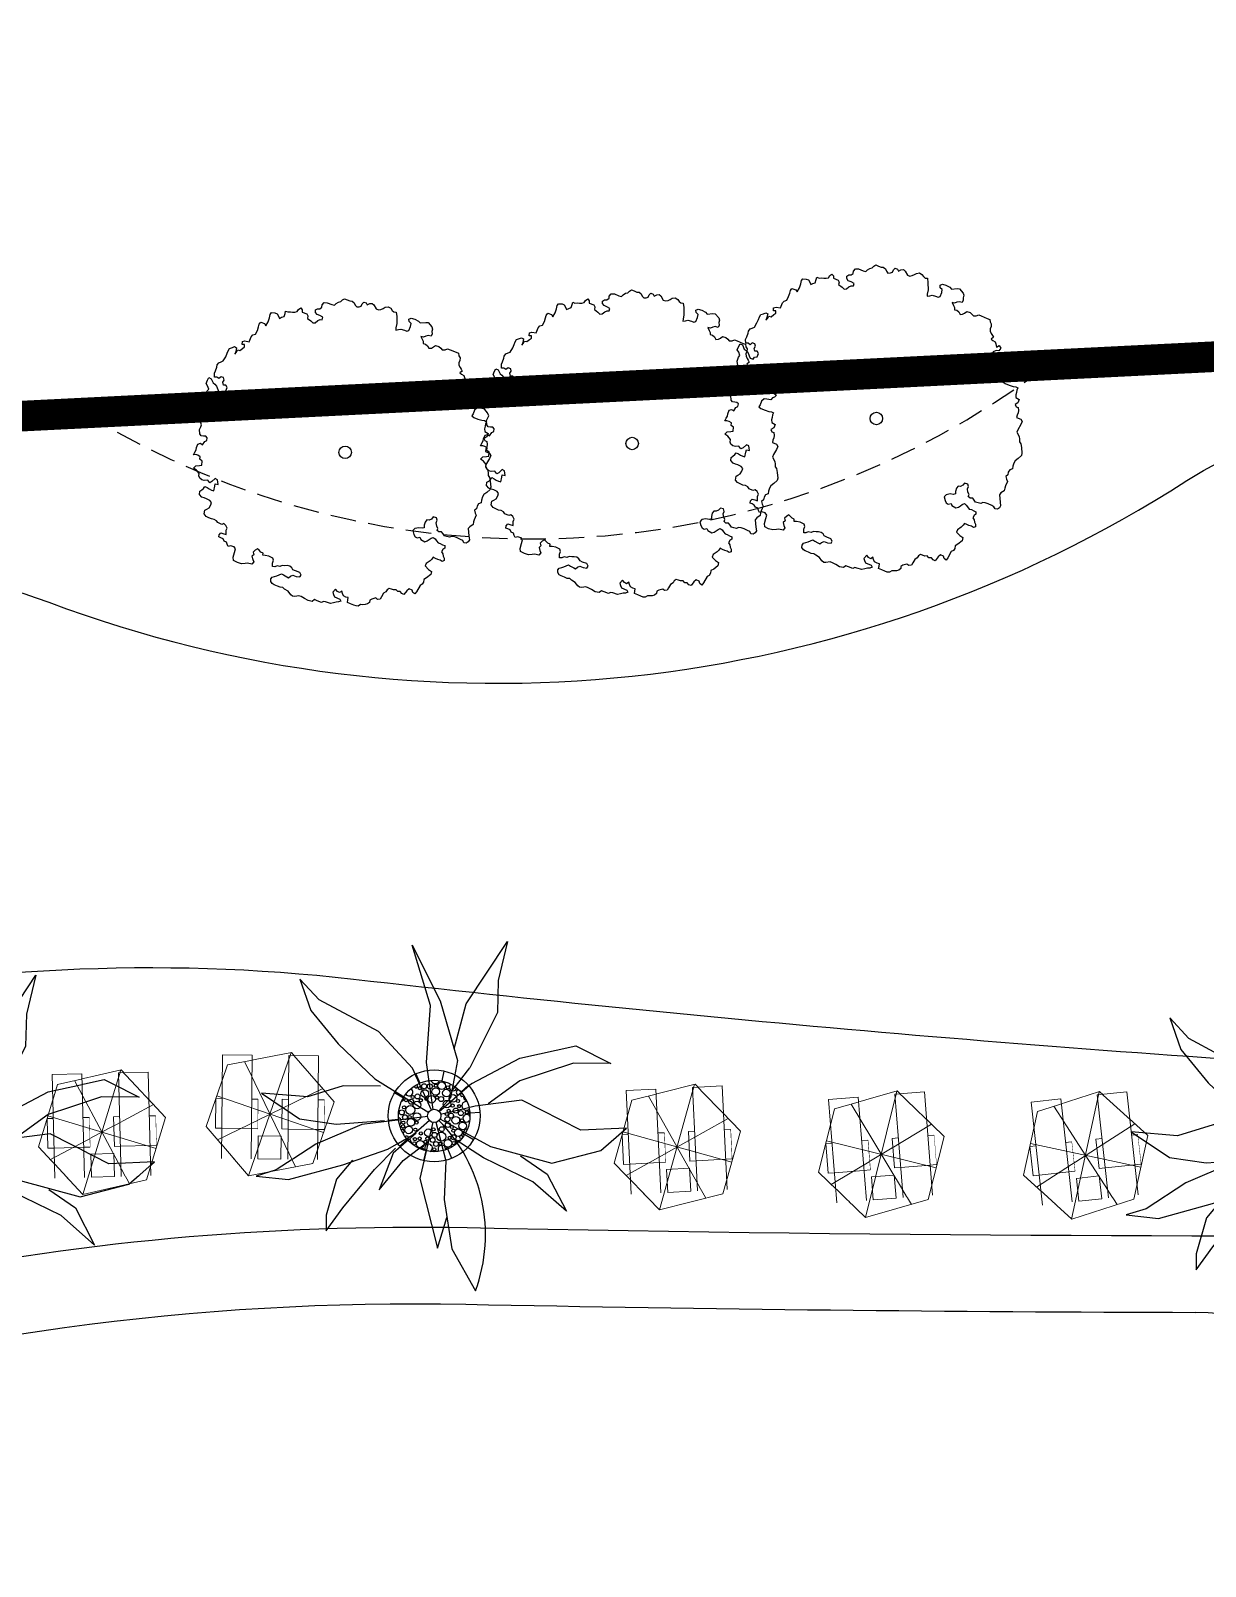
# Model space of a CAD drawing. Extents: x 309418 to 1212698, y 3438380 to 6877191.
# Drawn here: x 606362.24 to 606385.24, y 3438714.69 to 3438744.76 of the extents above; entities that cross this region are included whole.
import ezdxf

# ---------------------------------------------------------------- set-up
doc = ezdxf.new("R2010")
doc.units = 0
doc.header["$MEASUREMENT"] = 0
doc.set_wipeout_variables(frame=1)
doc.linetypes.add('DASHED', pattern=[0.75, 0.5, -0.25])
doc.linetypes.add('L- BPLSCP$0$DLINE', pattern=[0.55, 0.3, -0.25])
for name, color, linetype in [('Draft _ Lines', 20, 'Continuous'), ('DRAFT LINES', 32, 'Continuous'), ('DRAFT-LINES', 10, 'Continuous'), ('L- BPLSCP$0$LS-SITE-WALL', 240, 'Continuous'), ('LA-HARD-PAVE-HATCH-MARBLE-TYPE (PV - MT-BG-01-AN - RA- ∅ - 01)', 227, 'Continuous'), ('LA-HARD-PAVE-HATCH-WOOD-TYPE( PV - WO-DW-01-∅ - ∅-∅ - 04)', 17, 'Continuous'), ('LA-HARD-PAVE-LINE-01', 30, 'Continuous'), ('LA-PLNT-PALMS', 251, 'Continuous'), ('LA-PLNT-TREE-TRUNK', 52, 'Continuous'), ('Tree-Delonix regia', 71, 'Continuous')]:
    doc.layers.add(name, color=color, linetype=linetype)
doc.layers.add('HW-LA-SF-LOUNGE CHAIRS', color=215, linetype='Continuous', lineweight=0)
doc.layers.add('L-CON-SF-CABANA', color=215, linetype='Continuous', lineweight=0)

# ---------------------------------------------------------------- blocks, each defined once
blk = doc.blocks.new('Lounge 1')
at = {"lineweight": 13, "extrusion": (0, 0, -1)}
blk.add_line((0.411, 1.439), (0.411, 0.859), dxfattribs=at)
blk.add_wipeout([(0.29, 0.859), (0.29, 0), (-0.29, 0), (-0.29, 0.859), (-0.411, 0.859), (-0.411, 1.439), (-0.29, 1.439), (-0.29, 2.03), (0.29, 2.03), (0.29, 1.439), (0.411, 1.439), (0.411, 0.859)])
at = {"extrusion": (0, 0, -1)}
for p, q in [((-0.29, 2.03), (-0.29, 0)), ((0.29, 2.03), (0.29, 0)), ((0.29, 0), (-0.29, 0))]:
    blk.add_line(p, q, dxfattribs=at)
at = {"lineweight": 13, "extrusion": (0, 0, -1)}
for p, q in [((-0.29, 1.439), (-0.411, 1.439)), ((-0.411, 1.439), (-0.411, 0.859)), ((0.411, 1.439), (0.29, 1.439)), ((-0.29, 0.859), (-0.411, 0.859)), ((0.411, 0.859), (0.29, 0.859))]:
    blk.add_line(p, q, dxfattribs=at)
blk.add_lwpolyline([(0.29, 1.439), (-0.29, 1.439)])
blk = doc.blocks.new('umbrella')
blk.add_lwpolyline([(-0.328, 1.236), (-1.23, 0.331), (-0.897, -0.902), (0.338, -1.231), (1.239, -0.326), (0.907, 0.907)], close=True)
for points in [[(0.329, -1.229), (-0.331, 1.235)], [(1.074, 0.287), (-1.064, -0.282)]]:
    blk.add_lwpolyline(points)
at = {"layer": 'L-CON-SF-CABANA', "extrusion": (0, 0, -1)}
for p, q in [((0.575, 0.995), (-0.571, -0.989)), ((-0.987, 0.575), (0.996, -0.57))]:
    blk.add_line(p, q, dxfattribs=at)
blk = doc.blocks.new('LA-SIDE TABLE-0')
at = {"layer": 'HW-LA-SF-LOUNGE CHAIRS'}
blk.add_lwpolyline([(-0.161, 0.157), (0.161, -0.157), (-0.153, -0.479), (-0.475, -0.166)], close=True, dxfattribs=at)
blk = doc.blocks.new('*U180')
at = {"layer": 'HW-LA-SF-LOUNGE CHAIRS', "rotation": 178.6752590046653}
for p in [(-0.625, 1.17), (0.675, 1.14)]:
    blk.add_blockref('Lounge 1', p, dxfattribs=at)
at = {"rotation": 222.8855308438035}
blk.add_blockref('LA-SIDE TABLE-0', (-0.022, -0.874), dxfattribs=at)
at = {"layer": 'HW-LA-SF-LOUNGE CHAIRS', "rotation": 182.1842522824844}
blk.add_blockref('umbrella', (-0.002, 0.006), dxfattribs=at)
blk = doc.blocks.new('Delonix regia')
at = {"linetype": 'Continuous'}
blk.add_lwpolyline([(2.746, -0.535), (2.736, -0.575), (2.722, -0.616), (2.664, -0.605), (2.668, -0.648), (2.68, -0.697), (2.659, -0.734), (2.623, -0.79), (2.679, -0.804), (2.666, -0.866), (2.599, -0.87), (2.571, -0.833), (2.505, -0.801), (2.5, -0.85), (2.456, -0.861), (2.399, -0.882), (2.358, -0.933), (2.388, -0.966), (2.392, -1.03), (2.362, -1.086), (2.408, -1.09), (2.458, -1.056), (2.512, -1.06), (2.55, -1.08), (2.55, -1.08), (2.55, -1.08), (2.486, -1.111), (2.507, -1.185), (2.541, -1.221), (2.585, -1.246), (2.588, -1.292), (2.596, -1.351), (2.604, -1.444), (2.555, -1.441), (2.514, -1.423), (2.467, -1.426), (2.422, -1.361), (2.392, -1.317), (2.321, -1.31), (2.249, -1.337), (2.204, -1.346), (2.208, -1.393), (2.239, -1.477), (2.272, -1.547), (2.302, -1.59), (2.312, -1.635), (2.27, -1.65), (2.232, -1.678), (2.186, -1.702), (2.151, -1.736), (2.166, -1.812), (2.1, -1.837), (2.038, -1.819), (2.019, -1.86), (2.035, -1.902), (1.996, -1.944), (1.958, -1.972), (1.91, -1.99), (1.87, -2.012), (1.902, -2.096), (1.885, -2.143), (1.825, -2.166), (1.71, -2.188), (1.662, -2.206), (1.629, -2.3), (1.596, -2.34), (1.56, -2.374), (1.55, -2.419), (1.503, -2.477), (1.425, -2.561), (1.385, -2.583), (1.299, -2.574), (1.226, -2.56), (1.175, -2.572), (1.118, -2.601), (1.074, -2.631), (1.024, -2.608), (0.972, -2.614), (0.928, -2.644), (0.877, -2.635), (0.846, -2.681), (0.827, -2.722), (0.737, -2.756), (0.695, -2.772), (0.652, -2.802), (0.576, -2.782), (0.529, -2.786), (0.431, -2.891), (0.385, -2.949), (0.34, -2.959), (0.295, -2.948), (0.268, -2.911), (0.284, -2.864), (0.274, -2.819), (0.248, -2.747), (0.225, -2.687), (0.197, -2.649), (0.156, -2.631), (0.132, -2.585), (0.108, -2.539), (0.119, -2.494), (0.127, -2.443), (0.093, -2.407), (0.09, -2.361), (0.132, -2.345), (0.149, -2.298), (0.191, -2.248), (0.24, -2.23), (0.264, -2.186), (0.236, -2.128), (0.181, -2.128), (0.134, -2.112), (0.106, -2.074), (0.054, -2.08), (-0.004, -2.109), (-0.04, -2.142), (-0.077, -2.115), (-0.112, -2.06), (-0.176, -2.015), (-0.231, -2.015), (-0.275, -2.08), (-0.292, -2.127), (-0.282, -2.171), (-0.237, -2.202), (-0.255, -2.243), (-0.236, -2.332), (-0.193, -2.357), (-0.147, -2.367), (-0.102, -2.378), (-0.061, -2.397), (-0.058, -2.443), (-0.068, -2.488), (-0.076, -2.539), (-0.055, -2.579), (-0.043, -2.629), (-0.027, -2.672), (-0.063, -2.705), (-0.108, -2.695), (-0.158, -2.707), (-0.169, -2.752), (-0.196, -2.789), (-0.214, -2.83), (-0.25, -2.864), (-0.291, -2.845), (-0.295, -2.799), (-0.319, -2.753), (-0.334, -2.711), (-0.346, -2.661), (-0.393, -2.664), (-0.442, -2.662), (-0.532, -2.641), (-0.58, -2.659), (-0.585, -2.756), (-0.574, -2.821), (-0.63, -2.855), (-0.732, -2.839), (-0.793, -2.82), (-0.837, -2.85), (-0.881, -2.86), (-0.929, -2.844), (-1.068, -2.875), (-1.12, -2.881), (-1.124, -2.834), (-1.099, -2.791), (-1.122, -2.731), (-1.179, -2.725), (-1.272, -2.732), (-1.287, -2.69), (-1.279, -2.639), (-1.313, -2.603), (-1.31, -2.555), (-1.344, -2.519), (-1.36, -2.477), (-1.382, -2.437), (-1.427, -2.427), (-1.471, -2.436), (-1.524, -2.422), (-1.601, -2.437), (-1.651, -2.449), (-1.691, -2.416), (-1.695, -2.369), (-1.764, -2.326), (-1.764, -2.326), (-1.808, -2.312), (-1.842, -2.34), (-1.892, -2.329), (-1.931, -2.305), (-1.966, -2.273), (-1.994, -2.238), (-2.044, -2.226), (-2.072, -2.191), (-2.089, -2.145), (-2.112, -2.085), (-2.136, -2.019), (-2.092, -1.995), (-2.057, -1.967), (-2.079, -1.929), (-2.092, -1.874), (-2.071, -1.828), (-2.048, -1.789), (-2.098, -1.777), (-2.108, -1.728), (-2.099, -1.672), (-2.182, -1.673), (-2.205, -1.712), (-2.226, -1.757), (-2.187, -1.864), (-2.201, -1.907), (-2.246, -1.886), (-2.281, -1.853), (-2.323, -1.824), (-2.373, -1.789), (-2.415, -1.699), (-2.436, -1.662), (-2.479, -1.647), (-2.511, -1.561), (-2.531, -1.508), (-2.588, -1.499), (-2.628, -1.431), (-2.645, -1.346), (-2.663, -1.277), (-2.68, -1.231), (-2.745, -1.179), (-2.773, -1.144), (-2.774, -1.1), (-2.759, -1.018), (-2.776, -0.934), (-2.777, -0.889), (-2.808, -0.847), (-2.828, -0.794), (-2.852, -0.728), (-2.861, -0.685), (-2.849, -0.636), (-2.807, -0.605), (-2.765, -0.597), (-2.724, -0.627), (-2.685, -0.65), (-2.639, -0.671), (-2.594, -0.692), (-2.585, -0.734), (-2.567, -0.803), (-2.559, -0.845), (-2.512, -0.85), (-2.466, -0.871), (-2.441, -0.937), (-2.397, -0.996), (-2.354, -0.988), (-2.336, -0.936), (-2.366, -0.856), (-2.385, -0.803), (-2.371, -0.76), (-2.375, -0.709), (-2.399, -0.665), (-2.434, -0.632), (-2.465, -0.591), (-2.51, -0.57), (-2.537, -0.519), (-2.582, -0.498), (-2.611, -0.464), (-2.558, -0.421), (-2.507, -0.395), (-2.484, -0.356), (-2.507, -0.274), (-2.545, -0.212), (-2.573, -0.178), (-2.539, -0.149), (-2.556, -0.103), (-2.551, -0.056), (-2.552, -0.011), (-2.602, 0.001), (-2.656, 0.003), (-2.686, -0.038), (-2.733, -0.033), (-2.767, -0.083), (-2.788, -0.129), (-2.846, -0.136), (-2.889, -0.061), (-2.924, -0.028), (-2.98, 0.019), (-3.016, 0.096), (-3.039, 0.178), (-2.996, 0.225), (-2.908, 0.273), (-2.844, 0.304), (-2.832, 0.354), (-2.864, 0.418), (-2.903, 0.441), (-2.888, 0.484), (-2.865, 0.523), (-2.882, 0.569), (-2.882, 0.569), (-2.865, 0.616), (-2.877, 0.66), (-2.893, 0.702), (-2.854, 0.725), (-2.806, 0.726), (-2.782, 0.674), (-2.761, 0.629), (-2.698, 0.683), (-2.656, 0.699), (-2.634, 0.755), (-2.635, 0.807), (-2.674, 0.827), (-2.698, 0.905), (-2.69, 0.952), (-2.699, 1.001), (-2.729, 1.046), (-2.749, 1.1), (-2.765, 1.155), (-2.755, 1.22), (-2.691, 1.261), (-2.651, 1.246), (-2.601, 1.229), (-2.537, 1.244), (-2.493, 1.265), (-2.484, 1.312), (-2.502, 1.384), (-2.523, 1.428), (-2.54, 1.474), (-2.536, 1.545), (-2.484, 1.582), (-2.441, 1.572), (-2.396, 1.567), (-2.35, 1.571), (-2.336, 1.524), (-2.327, 1.475), (-2.313, 1.428), (-2.294, 1.387), (-2.215, 1.434), (-2.172, 1.459), (-2.143, 1.404), (-2.084, 1.479), (-2.097, 1.526), (-2.188, 1.536), (-2.232, 1.55), (-2.218, 1.616), (-2.27, 1.662), (-2.295, 1.705), (-2.297, 1.757), (-2.277, 1.799), (-2.236, 1.827), (-2.222, 1.907), (-2.236, 1.98), (-2.17, 1.978), (-2.117, 1.929), (-2.079, 1.899), (-2.018, 1.944), (-2.022, 2.003), (-1.982, 2.035), (-1.991, 2.084), (-2.011, 2.125), (-2.041, 2.157), (-1.986, 2.174), (-1.937, 2.183), (-1.898, 2.206), (-1.829, 2.232), (-1.785, 2.209), (-1.78, 2.159), (-1.701, 2.171), (-1.661, 2.155), (-1.614, 2.182), (-1.613, 2.225), (-1.642, 2.258), (-1.642, 2.258), (-1.667, 2.295), (-1.655, 2.339), (-1.596, 2.406), (-1.544, 2.42), (-1.5, 2.436), (-1.475, 2.491), (-1.461, 2.575), (-1.451, 2.624), (-1.402, 2.659), (-1.358, 2.647), (-1.315, 2.652), (-1.269, 2.652), (-1.222, 2.647), (-1.217, 2.604), (-1.229, 2.56), (-1.182, 2.555), (-1.157, 2.519), (-1.077, 2.56), (-1.077, 2.605), (-1.067, 2.654), (-1.067, 2.699), (-1.019, 2.768), (-0.941, 2.803), (-0.896, 2.803), (-0.863, 2.866), (-0.848, 2.917), (-0.779, 2.943), (-0.727, 2.956), (-0.709, 2.906), (-0.746, 2.825), (-0.741, 2.781), (-0.746, 2.734), (-0.777, 2.666), (-0.801, 2.623), (-0.774, 2.566), (-0.729, 2.566), (-0.689, 2.535), (-0.624, 2.559), (-0.609, 2.61), (-0.639, 2.644), (-0.606, 2.691), (-0.559, 2.702), (-0.529, 2.742), (-0.552, 2.79), (-0.606, 2.798), (-0.613, 2.846), (-0.642, 2.88), (-0.589, 2.934), (-0.538, 2.948), (-0.47, 2.979), (-0.434, 3.003), (-0.379, 3.007), (-0.338, 2.988), (-0.297, 2.97), (-0.202, 2.988), (-0.133, 3.014), (-0.083, 3.032), (-0.03, 3.041), (0.02, 3.014), (0.061, 2.996), (0.072, 2.949), (0.007, 2.913), (-0.043, 2.895), (0.009, 2.892), (0.054, 2.908), (0.075, 2.866), (0.141, 2.856), (0.19, 2.846), (0.224, 2.876), (0.194, 2.91), (0.237, 2.948), (0.281, 2.92), (0.326, 2.846), (0.425, 2.883), (0.475, 2.885), (0.52, 2.856), (0.596, 2.879), (0.664, 2.91), (0.711, 2.933), (0.76, 2.94), (0.792, 2.867), (0.777, 2.817), (0.865, 2.838), (0.943, 2.873), (0.999, 2.905), (1.042, 2.91), (1.084, 2.858), (1.101, 2.813), (1.084, 2.767), (1.062, 2.72), (1.108, 2.703), (1.151, 2.679), (1.209, 2.706), (1.251, 2.728), (1.268, 2.683), (1.303, 2.651), (1.327, 2.615), (1.327, 2.615), (1.357, 2.583), (1.398, 2.554), (1.447, 2.564), (1.496, 2.553), (1.491, 2.506), (1.456, 2.478), (1.491, 2.385), (1.477, 2.342), (1.433, 2.318), (1.443, 2.232), (1.44, 2.178), (1.475, 2.146), (1.538, 2.139), (1.583, 2.118), (1.611, 2.084), (1.655, 2.107), (1.637, 2.176), (1.617, 2.229), (1.629, 2.278), (1.661, 2.313), (1.704, 2.299), (1.738, 2.267), (1.788, 2.255), (1.823, 2.283), (1.883, 2.283), (1.923, 2.237), (1.957, 2.145), (1.981, 2.101), (2.028, 2.096), (2.078, 2.084), (2.119, 2.055), (2.163, 2.056), (2.206, 2.042), (2.226, 1.989), (2.246, 1.936), (2.274, 1.902), (2.278, 1.85), (2.257, 1.805), (2.252, 1.758), (2.287, 1.726), (2.325, 1.703), (2.372, 1.72), (2.416, 1.721), (2.434, 1.675), (2.419, 1.632), (2.471, 1.614), (2.506, 1.582), (2.508, 1.537), (2.479, 1.451), (2.497, 1.405), (2.538, 1.375), (2.583, 1.355), (2.626, 1.341), (2.67, 1.304), (2.683, 1.249), (2.671, 1.199), (2.673, 1.155), (2.701, 1.12), (2.643, 1.053), (2.544, 0.956), (2.469, 0.913), (2.435, 0.885), (2.476, 0.855), (2.517, 0.826), (2.548, 0.762), (2.566, 0.716), (2.604, 0.692), (2.684, 0.722), (2.732, 0.755), (2.734, 0.809), (2.766, 0.843), (2.812, 0.823), (2.843, 0.759), (2.866, 0.677), (2.861, 0.63), (2.942, 0.555), (2.97, 0.52), (2.958, 0.41), (2.935, 0.372), (2.891, 0.348), (2.859, 0.313), (2.812, 0.296), (2.786, 0.346), (2.745, 0.376), (2.7, 0.397), (2.676, 0.441), (2.651, 0.386), (2.637, 0.343), (2.602, 0.315), (2.626, 0.271), (2.63, 0.22), (2.612, 0.168), (2.646, 0.136), (2.689, 0.122), (2.739, 0.11), (2.77, 0.047), (2.771, 0.002), (2.766, -0.045), (2.803, -0.084), (2.849, -0.105), (2.869, -0.157), (2.913, -0.276), (2.93, -0.323), (2.9, -0.364), (2.886, -0.407), (2.845, -0.437), (2.799, -0.455), (2.766, -0.489)], close=True, dxfattribs=at)
blk.add_circle((0, 0), 0.122, dxfattribs=at)
blk = doc.blocks.new('GH-B-LA-HD-FURN-Tree-Pit-140-C2')
blk.add_wipeout([(-0.285, 0.639), (-0.331, 0.617), (-0.371, 0.593), (-0.464, 0.524), (-0.509, 0.48), (-0.547, 0.437), (-0.566, 0.411), (-0.593, 0.373), (-0.614, 0.337), (-0.643, 0.276), (-0.665, 0.22), (-0.683, 0.154), (-0.692, 0.107), (-0.698, 0.047), (-0.7, 0.008), (-0.7, -0.016), (-0.696, -0.075), (-0.684, -0.149), (-0.657, -0.241), (-0.632, -0.301), (-0.605, -0.352), (-0.578, -0.395), (-0.516, -0.473), (-0.43, -0.552), (-0.377, -0.59), (-0.308, -0.629), (-0.192, -0.673), (-0.137, -0.686), (-0.026, -0.7), (0.028, -0.699), (0.16, -0.681), (0.232, -0.66), (0.287, -0.638), (0.411, -0.567), (0.473, -0.516), (0.517, -0.472), (0.565, -0.413), (0.608, -0.346), (0.66, -0.234), (0.679, -0.17), (0.695, -0.08), (0.699, 0.027), (0.674, 0.189), (0.649, 0.262), (0.618, 0.329), (0.576, 0.398), (0.529, 0.458), (0.47, 0.518), (0.414, 0.565), (0.336, 0.614), (0.277, 0.643), (0.234, 0.66), (0.176, 0.677), (0.135, 0.687), (0.1, 0.693), (0.045, 0.699), (0.004, 0.7), (-0.03, 0.699), (-0.071, 0.696), (-0.096, 0.693), (-0.124, 0.689), (-0.195, 0.672)])
at = {"linetype": 'Continuous', "ltscale": 7}
blk.add_circle((0, 0), 0.7, dxfattribs=at)
for centre, radius in [((0, 0), 0.7), ((-0.106, 0.624, 0), 0.0312), ((-0.542, 0.345, 0), 0.0312), ((-0.482, 0.387, 0), 0.0312), ((-0.385, 0.277, 0), 0.0744), ((-0.38, 0.429, 0), 0.0489), ((-0.345, 0.538, 0), 0.0489), ((-0.319, 0.363, 0), 0.0312), ((-0.223, 0.255, 0), 0.0751), ((-0.203, 0.436, 0), 0.0864), ((-0.239, 0.566, 0), 0.0312), ((-0.046, 0.394, 0), 0.0751), ((-0.067, 0.526, 0), 0.0489), ((0.025, 0.561, 0), 0.0312), ((0.091, 0.494, 0), 0.0489), ((0.075, 0.397, 0), 0.0312), ((0.163, 0.33, 0), 0.0312), ((0.221, 0.245, 0), 0.0744), ((0.226, 0.418, 0), 0.0751), ((0.247, 0.56, 0), 0.0312), ((0.328, 0.519, 0), 0.0489), ((0.39, 0.277, 0), 0.0744), ((0.396, 0.429, 0), 0.0489), ((0.48, 0.346, 0), 0.0312), ((0.553, 0.255, 0), 0.0751), ((-0.592, 0.009, 0), 0.0312), ((-0.526, 0.216, 0), 0.0751), ((-0.442, 0.118, 0), 0.0312), ((-0.432, -0.011, 0), 0.0312), ((-0.319, 0.189, 0), 0.0312), ((0.336, -0.05, 0), 0.0744), ((0.314, 0.186, 0), 0.0312), ((0.342, 0.102, 0), 0.0489), ((0.498, 0.095, 0), 0.0751), ((0.498, -0.073, 0), 0.0751), ((0.602, 0.143, 0), 0.0312), ((-0.664, -0.034, 0), 0.0312), ((-0.602, -0.135, 0), 0.0744), ((-0.523, -0.055, 0), 0.0312), ((-0.505, -0.182, 0), 0.0312), ((-0.43, -0.174, 0), 0.0312), ((-0.386, -0.273, 0), 0.0489), ((-0.327, -0.118, 0), 0.0744), ((-0.285, -0.24, 0), 0.0489), ((-0.229, -0.365, 0), 0.0864), ((-0.214, -0.155, 0), 0.0312), ((-0.11, -0.277, 0), 0.0489), ((0.028, -0.318, 0), 0.0489), ((0.112, -0.242, 0), 0.0489), ((0.184, -0.17, 0), 0.0312), ((0.211, -0.253, 0), 0.0489), ((0.255, -0.157, 0), 0.0312), ((0.346, -0.263, 0), 0.0489), ((0.384, -0.154, 0), 0.0312), ((0.456, -0.261, 0), 0.0312), ((0.521, -0.179, 0), 0.0312), ((-0.508, -0.414, 0), 0.0312), ((-0.406, -0.372, 0), 0.0489), ((-0.345, -0.437, 0), 0.0312), ((-0.249, -0.546, 0), 0.0751), ((-0.175, -0.631, 0), 0.0312), ((-0.144, -0.505, 0), 0.0312), ((-0.086, -0.557, 0), 0.0489), ((0.043, -0.574, 0), 0.0751), ((0.011, -0.474, 0), 0.0312), ((0.049, -0.404, 0), 0.0312), ((0.195, -0.556, 0), 0.0744), ((0.2, -0.382, 0), 0.0751), ((0.274, -0.477, 0), 0.0312), ((0.37, -0.372, 0), 0.0489), ((0.454, -0.455, 0), 0.0312), ((0.01, -0.669, 0), 0.0312)]:
    blk.add_circle(centre, radius)
for centre, radius, start, end in [((-0.141, 0.712, 0), 0.0489, 225.1336, 337.319), ((0.053, 0.676, 0), 0.0744, 161.2962, 9.7321), ((0.228, 0.639, 0), 0.0312, 117.3619, 23.3792), ((-0.617, 0.292, 0), 0.0312, 212.387, 96.9329), ((-0.532, 0.493, 0), 0.0744, 249.8969, 24.4462), ((0.491, 0.534, 0), 0.0312, 191.312, 263.5273), ((0.572, 0.436, 0), 0.0864, 143.8673, 290.7577), ((-0.738, 0.073, 0), 0.0751, 300.57, 48.1319), ((-0.667, 0.152, 0), 0.0312, 228.2509, 106.0031), ((-0.703, 0.259, 0), 0.0489, 338.9516, 340.5973), ((0.676, 0.067, 0), 0.0751, 82.3722, 288.9673), ((-0.683, -0.259, 0), 0.0489, 330.5544, 70.9052), ((-0.558, -0.308, 0), 0.0744, 243.0468, 174.7374), ((0.547, -0.365, 0), 0.0864, 29.6959, 262.8687), ((0.661, -0.083, 0), 0.0489, 40.7628, 304.861), ((0.672, -0.262, 0), 0.0489, 95.6985, 221.7485), ((0.664, -0.168, 0), 0.0312, 47.4763, 284.0739), ((0.73, -0.03, 0), 0.0312, 164.2255, 190.993), ((-0.568, -0.456, 0), 0.0312, 13.6332, 63.9215), ((-0.411, -0.524, 0), 0.0744, 297.5976, 166.1329), ((-0.345, -0.612, 0), 0.0312, 335.7961, 145.3358), ((0.364, -0.524, 0), 0.0744, 340.2974, 269.335), ((0.527, -0.546, 0), 0.0751, 97.2335, 170.6742), ((-0.126, -0.734, 0), 0.0751, 29.1719, 131.3472), ((0.145, -0.71, 0), 0.0751, 33.568, 169.5874)]:
    blk.add_arc(centre, radius, start, end)
blk = doc.blocks.new('P200')
blk.add_lwpolyline([(0, -0.1), (0, 0.1)])
blk = doc.blocks.new('COARSE GRAVEL')
blk.add_wipeout([(0.677, 0.593), (0.693, 0.574), (0.693, 0.574), (0.73, 0.527), (0.758, 0.485), (0.793, 0.425), (0.81, 0.393), (0.831, 0.346), (0.85, 0.297), (0.867, 0.242), (0.883, 0.174), (0.894, 0.105), (0.899, 0.041), (0.9, -0.016), (0.898, -0.066), (0.892, -0.123), (0.88, -0.186), (0.867, -0.24), (0.848, -0.301), (0.82, -0.372), (0.79, -0.431), (0.757, -0.487), (0.72, -0.54), (0.681, -0.589), (0.641, -0.632), (0.605, -0.666), (0.579, -0.689), (0.53, -0.728), (0.477, -0.763), (0.444, -0.783), (0.404, -0.804), (0.374, -0.819), (0.305, -0.847), (0.25, -0.865), (0.153, -0.887), (0.088, -0.896), (0.02, -0.9), (-0.062, -0.898), (-0.179, -0.882), (-0.241, -0.867), (-0.295, -0.85), (-0.358, -0.826), (-0.43, -0.791), (-0.464, -0.771), (-0.526, -0.731), (-0.571, -0.696), (-0.616, -0.656), (-0.68, -0.59), (-0.714, -0.548), (-0.748, -0.5), (-0.791, -0.43), (-0.832, -0.343), (-0.866, -0.245), (-0.889, -0.14), (-0.899, -0.041), (-0.897, 0.077), (-0.881, 0.186), (-0.856, 0.277), (-0.839, 0.326), (-0.811, 0.39), (-0.778, 0.452), (-0.742, 0.509), (-0.702, 0.563), (-0.651, 0.621), (-0.592, 0.678), (-0.491, 0.754), (-0.4, 0.806), (-0.329, 0.838), (-0.192, 0.879), (-0.105, 0.894), (0.013, 0.9), (0.085, 0.896), (0.203, 0.877), (0.251, 0.864), (0.353, 0.828), (0.407, 0.803), (0.424, 0.794), (0.47, 0.768), (0.49, 0.755), (0.524, 0.732), (0.558, 0.706), (0.616, 0.656), (0.651, 0.622)])
at = {"rotation": 45.00000000604048}
blk.add_blockref('GH-B-LA-HD-FURN-Tree-Pit-140-C2', (0, 0), dxfattribs=at)
at = {"layer": 'LA-HARD-PAVE-HATCH-WOOD-TYPE( PV - WO-DW-01-∅ - ∅-∅ - 04)'}
blk.add_circle((0, 0), 0.9, dxfattribs=at)
at = {"layer": 'LA-HARD-PAVE-LINE-01'}
blk.add_circle((0, 0), 0.7, dxfattribs=at)
at = {"layer": 'LA-HARD-PAVE-HATCH-WOOD-TYPE( PV - WO-DW-01-∅ - ∅-∅ - 04)'}
for p, rotation in [((-0.24, 0.763), 197.4295865630063), ((0.252, 0.759), 161.6197243753375), ((-0.641, 0.479), 233.239448750675), ((0.649, 0.468), 125.8098621876688), ((-0.8, 0.013), 269.0493109383438), ((0.8, -0.027), 88.09862187668766), ((-0.656, -0.457), 304.8591731260126), ((0.633, -0.489), 52.28875968901892), ((-0.265, -0.755), 340.6690353136814), ((0.227, -0.767), 16.47889750135008)]:
    blk.add_blockref('P200', p, dxfattribs=dict(at, rotation=rotation))
blk = doc.blocks.new('GH-B-LA-PL-PALM')
for p, q in [((-1.517, 2.964), (-2.174, 3.082)), ((-2.174, 3.082), (-1.583, 2.408)), ((-0.725, 2.373), (-1.517, 2.964)), ((-1.583, 2.408), (-1.319, 1.141)), ((-0.226, 1.232), (-0.725, 2.373)), ((-2.808, 1.298), (-2.97, 2.047)), ((-2.97, 2.047), (-2.513, 1.474)), ((-1.933, 0.598), (-2.808, 1.298)), ((-2.513, 1.474), (-1.587, 0.875)), ((-0.022, 0.123), (-0.226, 1.232)), ((-1.319, 1.141), (-0.653, 0.504)), ((-1.587, 0.875), (-0.851, 0.675)), ((-0.955, 0.175), (-1.933, 0.598)), ((-0.653, 0.504), (-0.099, 0.076)), ((-0.955, 0.175), (-0.123, 0.023)), ((-0.585, -0.034), (-1.172, -0.045)), ((0.206, -1.184), (0.662, -1.757)), ((0.662, -1.757), (1.267, -2.163)), ((1.267, -2.163), (1.777, -2.915))]:
    blk.add_line(p, q)
for points in [[(-0.451, 1.808), (-0.499, 2.44), (-0.17, 3.188), (-0.209, 2.316), (0.031, 1.265), (0.106, 0.609)], [(0.075, 0.1), (0.543, 0.728), (1.155, 1.179), (1.809, 1.901), (2.162, 2.778)], [(0.112, 0.054), (1.131, 0.546), (1.977, 1.672), (1.392, 1.44)], [(-0.085, -0.091), (-0.721, -0.772), (-1.64, -1.411), (-2.332, -2.431), (-1.827, -1.319), (-1.132, -0.325), (-0.476, 0.023), (-0.125, 0.006)], [(0.484, -0.064), (1.072, -0.167), (1.803, 0.069), (1.06, 0.076), (0.462, 0.223)], [(-1.27, -0.522), (-2.104, -0.891), (-3.563, -1.025), (-2.852, -0.688), (-2.355, -0.309), (-1.172, -0.045)], [(-0.056, -0.112), (-0.459, -0.92), (-0.598, -1.887), (-0.356, -3.184), (-0.437, -3.729), (-0.092, -3.173), (0.082, -2.348), (0.165, -1.363), (0.015, -0.124)], [(0.089, -0.087), (1.018, -0.999), (1.885, -1.46), (2.766, -1.745), (3.106, -1.976), (2.762, -1.439), (1.868, -0.796), (1.076, -0.298), (0.553, -0.094), (0.123, -0.021)], [(1.682, -0.703), (2.163, -0.713), (2.841, -0.428), (3.079, -0.234), (2.524, -0.261), (1.55, -0.256), (0.968, -0.194)], [(1.777, -2.915), (1.7, -2.02), (1.329, -1.394), (0.682, -0.702)]]:
    blk.add_lwpolyline(points)
blk.add_arc((3.175, -0.24), 3.184, 108.5551, 173.4273)
at = {"layer": 'LA-PLNT-TREE-TRUNK'}
blk.add_circle((0, 0), 0.131, dxfattribs=at)

msp = doc.modelspace()

# ---------------------------------------------------------------- linework, layer by layer
at = {"layer": 'Draft _ Lines', "color": 114, "linetype": 'DASHED', "true_color": 0x139b48}
msp.add_lwpolyline([(606363.2879, 3438737.27369, 0.30885397), (606382.17038, 3438738.21465, -2.48968887)], format="xyb", dxfattribs=at)
at = {"layer": 'DRAFT LINES', "color": 4}
msp.add_lwpolyline([(606354.64285, 3438733.16339, -0.20764654), (606362.59502, 3438733.56966, 0.23668541), (606384.88127, 3438735.94963, -0.40633975), (606395.30322, 3438733.82925, -0.62231191), (606389.9353, 3438724.34796, -0.01397112), (606368.5618, 3438726.18282, 0.16437849), (606346.65718, 3438721.46211, -0.1633719), (606324.88894, 3438716.72612, -0.88972394), (606324.78028, 3438732.42255, -0.11535616), (606331.4221, 3438731.71455, 0.20177629)], format="xyb", close=True, dxfattribs=at)
at = {"layer": 'DRAFT-LINES'}
for points in [[(606318.22455, 3438711.01349, 0.12168016), (606348.2439, 3438716.65972, -0.11255065), (606370.79134, 3438721.32255, 0.01599771), (606421.23404, 3438721.91583, -0.19214257), (606439.77825, 3438715.44138, 0.28412525), (606452.36455, 3438713.38563)], [(606351.65695, 3438689.45237), (606351.65695, 3438712.90126, -0.33074226), (606355.2122, 3438717.68798, -0.07850092), (606370.761, 3438719.82286, 0.00452019), (606385.04427, 3438719.663, 0.00452019)]]:
    msp.add_lwpolyline(points, format="xyb", dxfattribs=at)
msp.add_arc((606385.03351, 3438714.66301), 5, 0.345186, 89.876746, dxfattribs=at)
at = {"layer": 'L- BPLSCP$0$LS-SITE-WALL', "color": 1, "linetype": 'L- BPLSCP$0$DLINE', "ltscale": 2, "true_color": 0xff0000, "const_width": 0.6}
msp.add_lwpolyline([(606314.41336, 3438707.29401), (606312.11805, 3438728.64581), (606307.11342, 3438728.42096), (606306.57562, 3438733.74531, -0.41835878), (606312.70554, 3438739.75923), (606317.56529, 3438740.0014), (606317.81414, 3438735.0076), (606404.10706, 3438739.30782), (606403.85821, 3438744.30162), (606406.85449, 3438744.45094, -0.34854726), (606413.93208, 3438739.38783, 0.37719113), (606430.60865, 3438728.69048)], format="xyb", dxfattribs=at)

# ---------------------------------------------------------------- block references
at = {"layer": 'Tree-Delonix regia', "rotation": 47.46426310588033}
for p in [(606378.80214, 3438737.16652), (606368.39876, 3438736.50352), (606374.01938, 3438736.67799)]:
    msp.add_blockref('Delonix regia', p, dxfattribs=at)

# ---------------------------------------------------------------- next in the draw order: block references
at = {"layer": 'HW-LA-SF-LOUNGE CHAIRS', "xscale": -1}
for p, rotation in [((606366.924, 3438723.5412), 358.0591965281383), ((606363.63169, 3438723.1899), 0.1982300656778868), ((606374.89685, 3438722.89753), 1.499496170948476), ((606378.89418, 3438722.75546), 3.219645992353755), ((606382.89397, 3438722.73345), 4.939795813759194)]:
    msp.add_blockref('*U180', p, dxfattribs=dict(at, rotation=rotation))
at = {"layer": 'LA-HARD-PAVE-HATCH-MARBLE-TYPE (PV - MT-BG-01-AN - RA- ∅ - 01)', "rotation": 6.135701135505339}
msp.add_blockref('COARSE GRAVEL', (606370.14358, 3438723.51016), dxfattribs=at)

# ---------------------------------------------------------------- next in the draw order: block references
at = {"layer": 'LA-PLNT-PALMS', "rotation": 231.1357011280185}
for p in [(606370.14358, 3438723.51016), (606360.90558, 3438722.84984), (606387.17918, 3438722.74996)]:
    msp.add_blockref('GH-B-LA-PL-PALM', p, dxfattribs=at)

doc.saveas('drawing.dxf')
